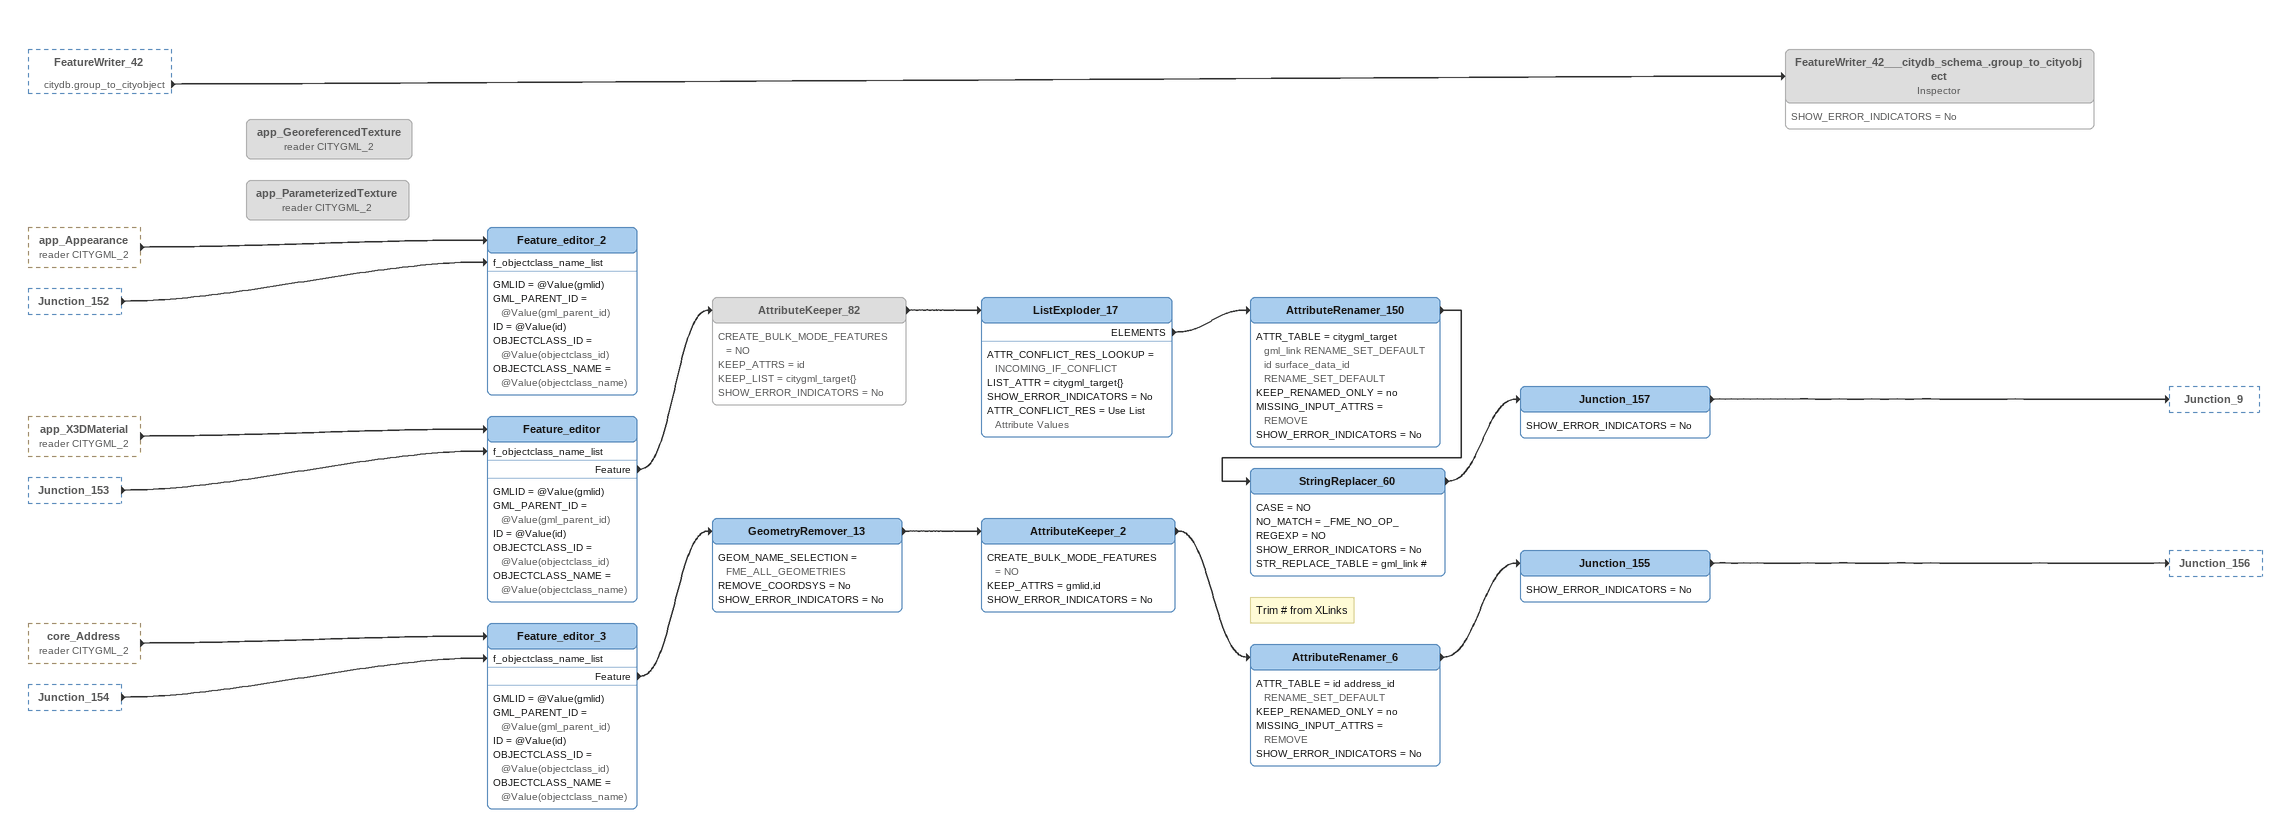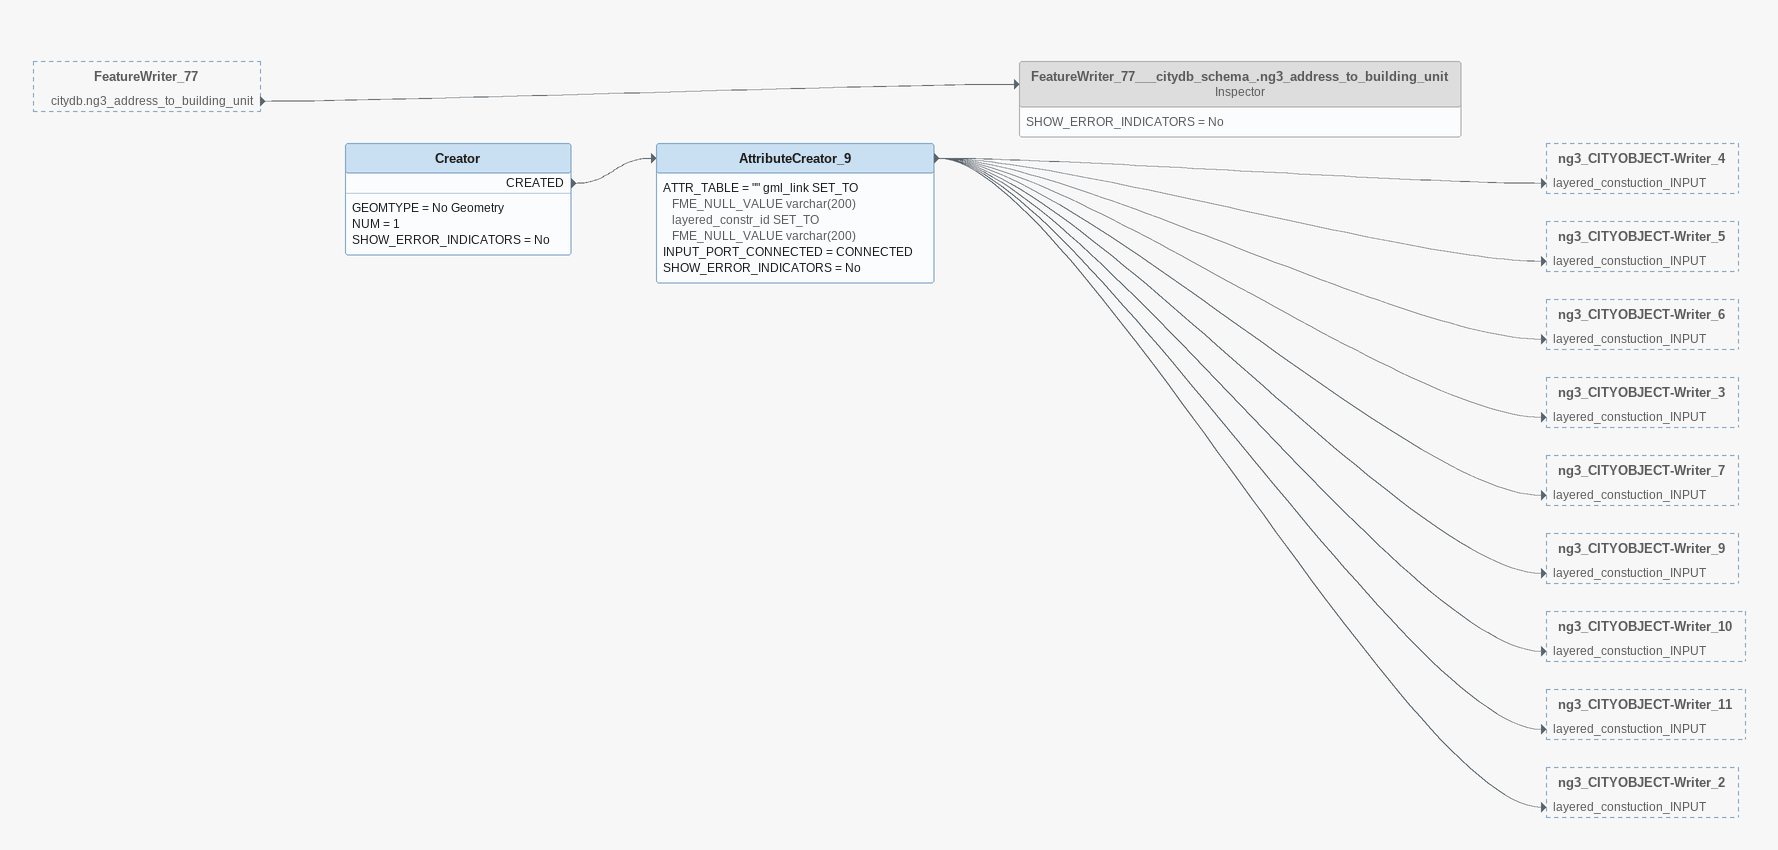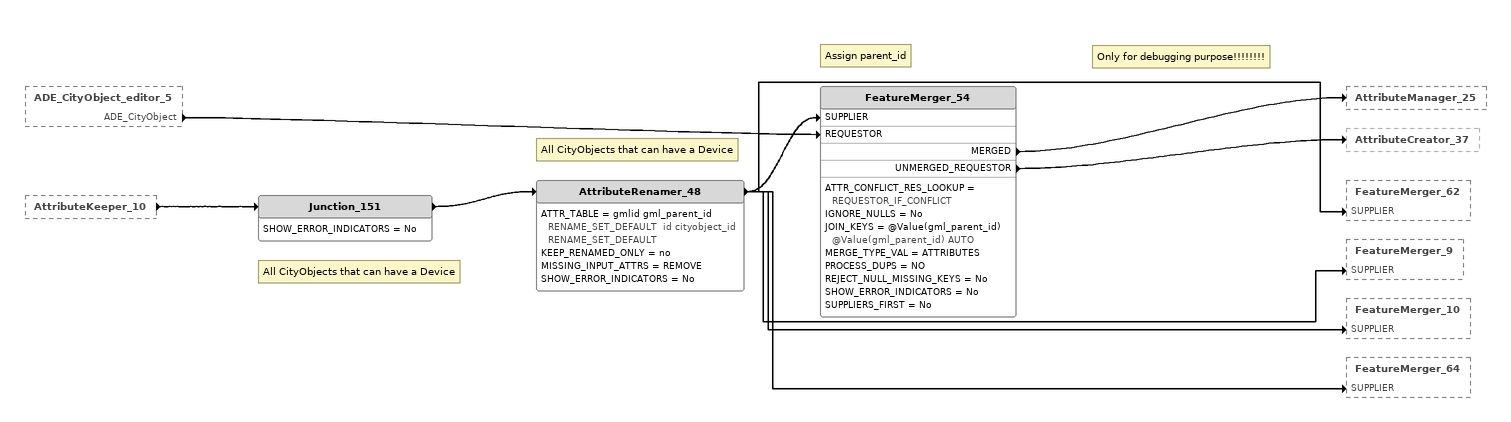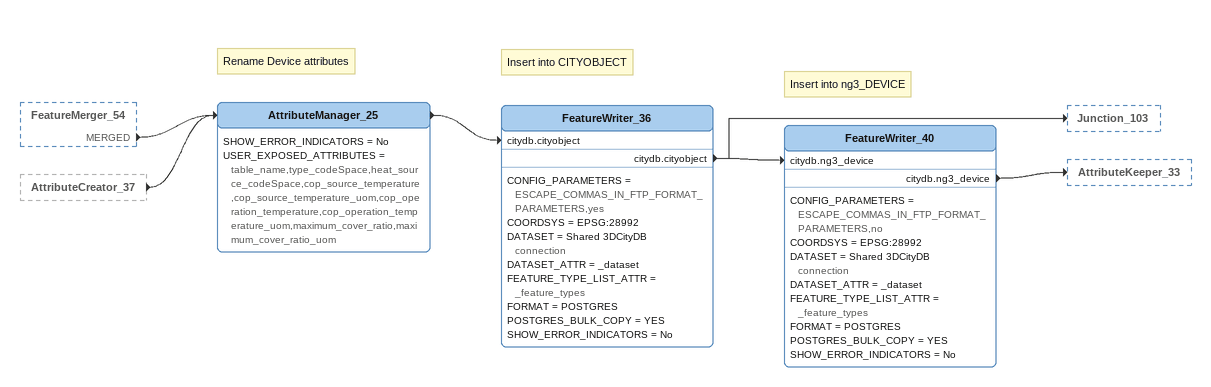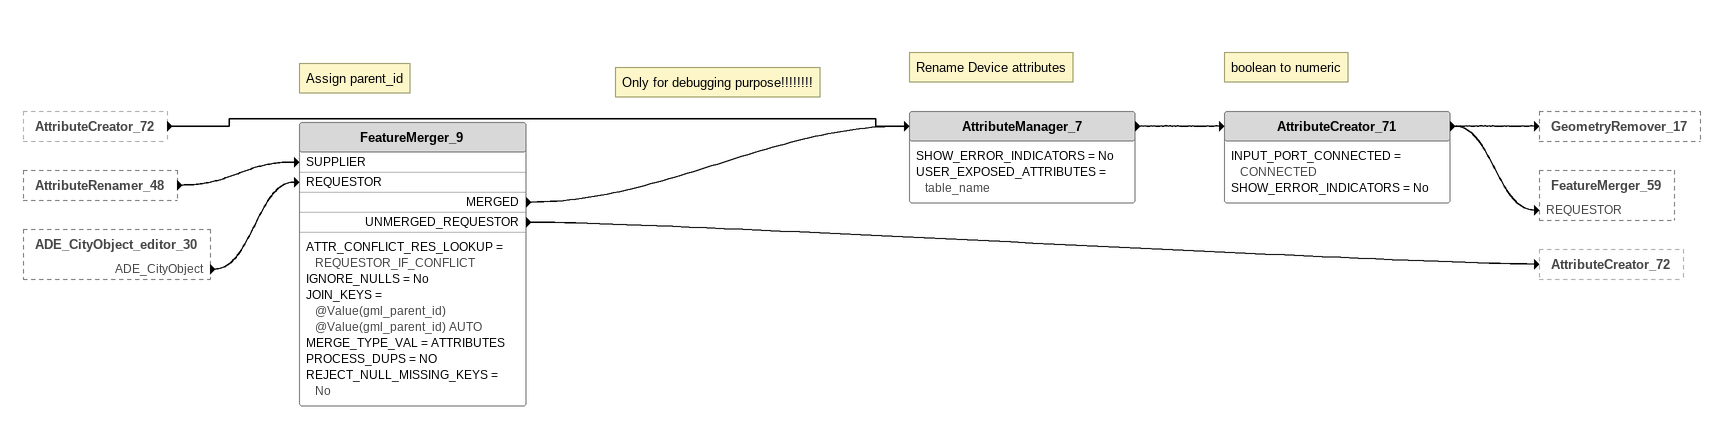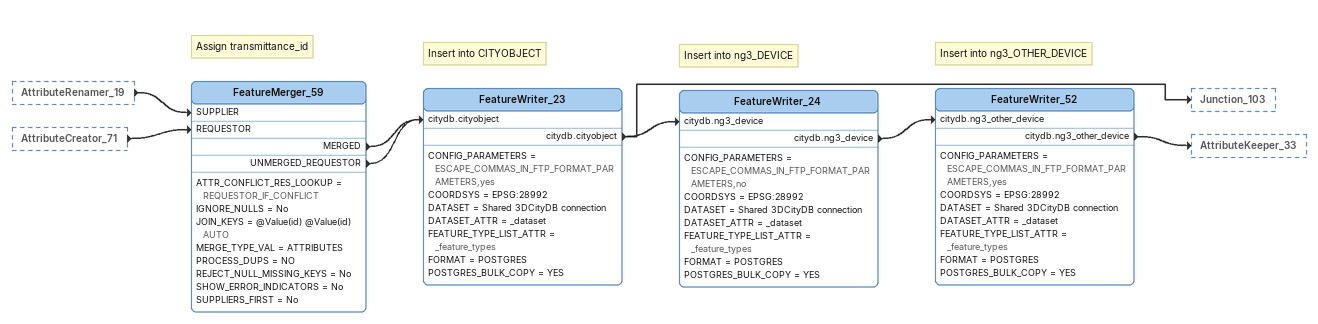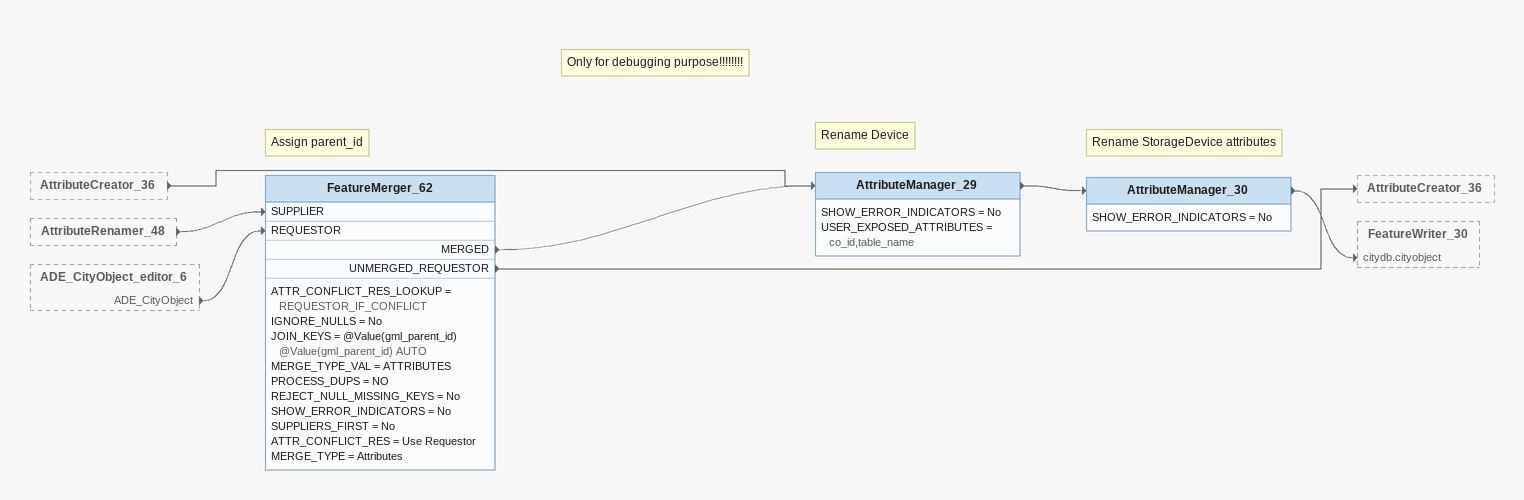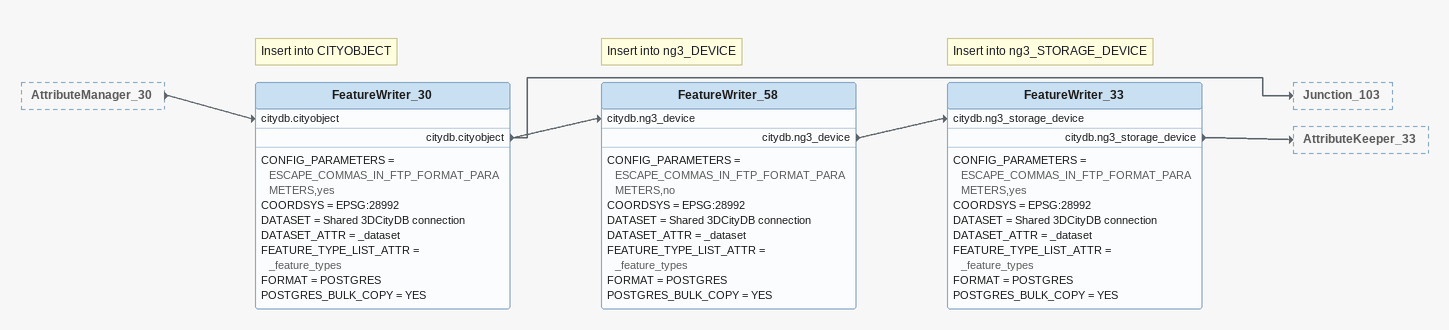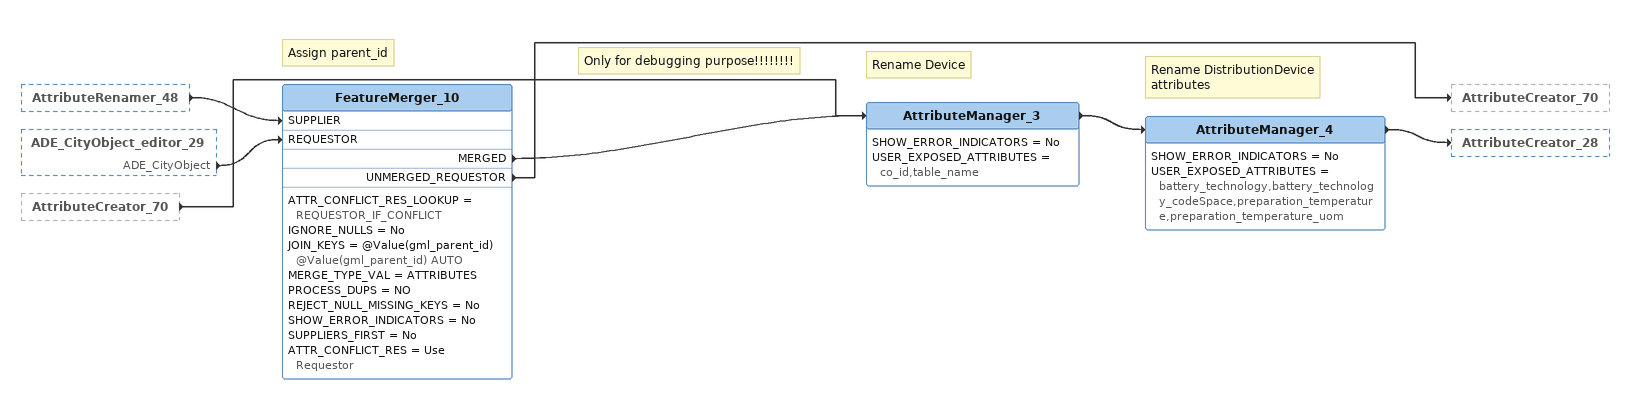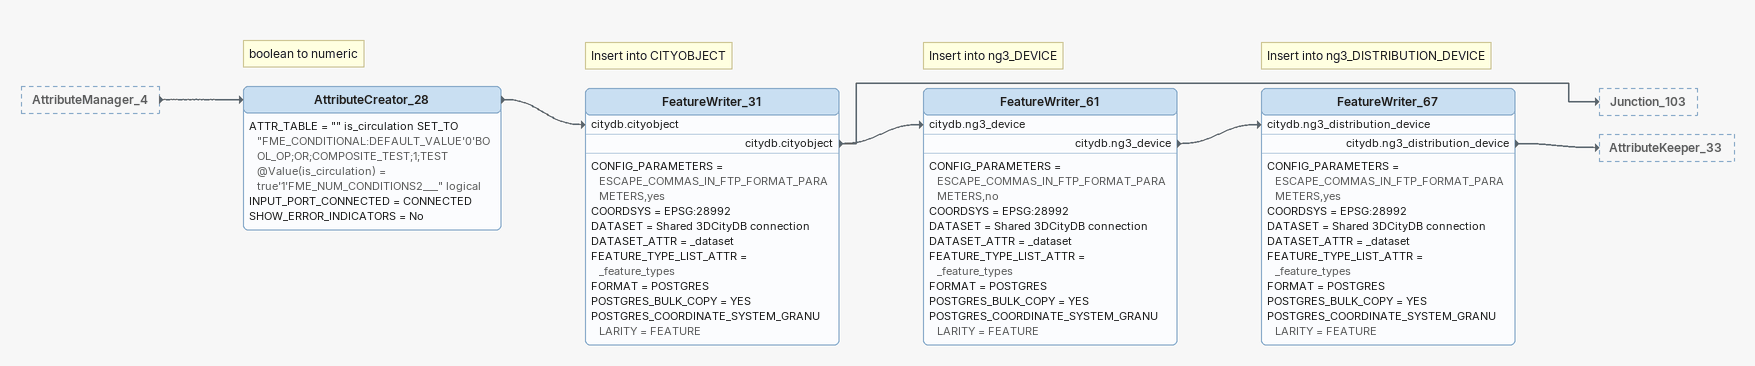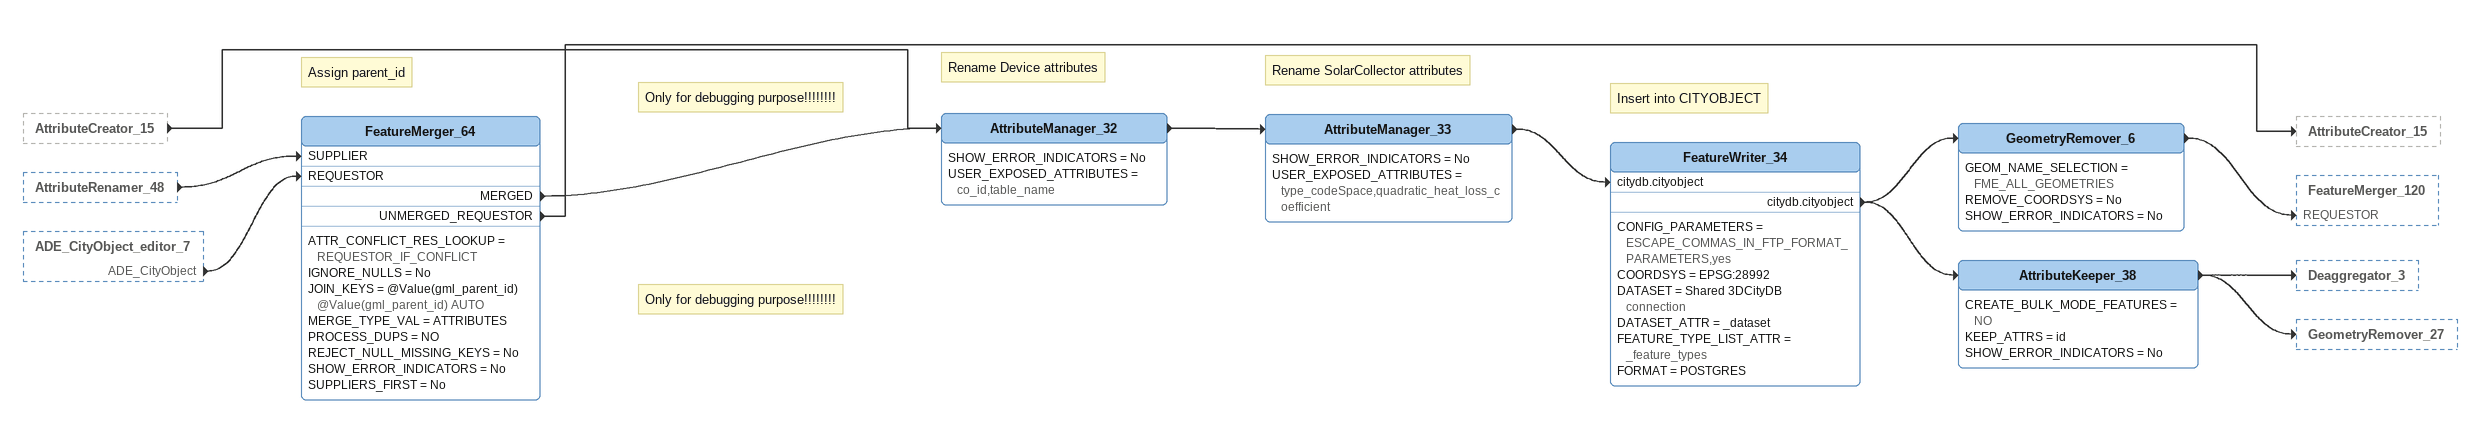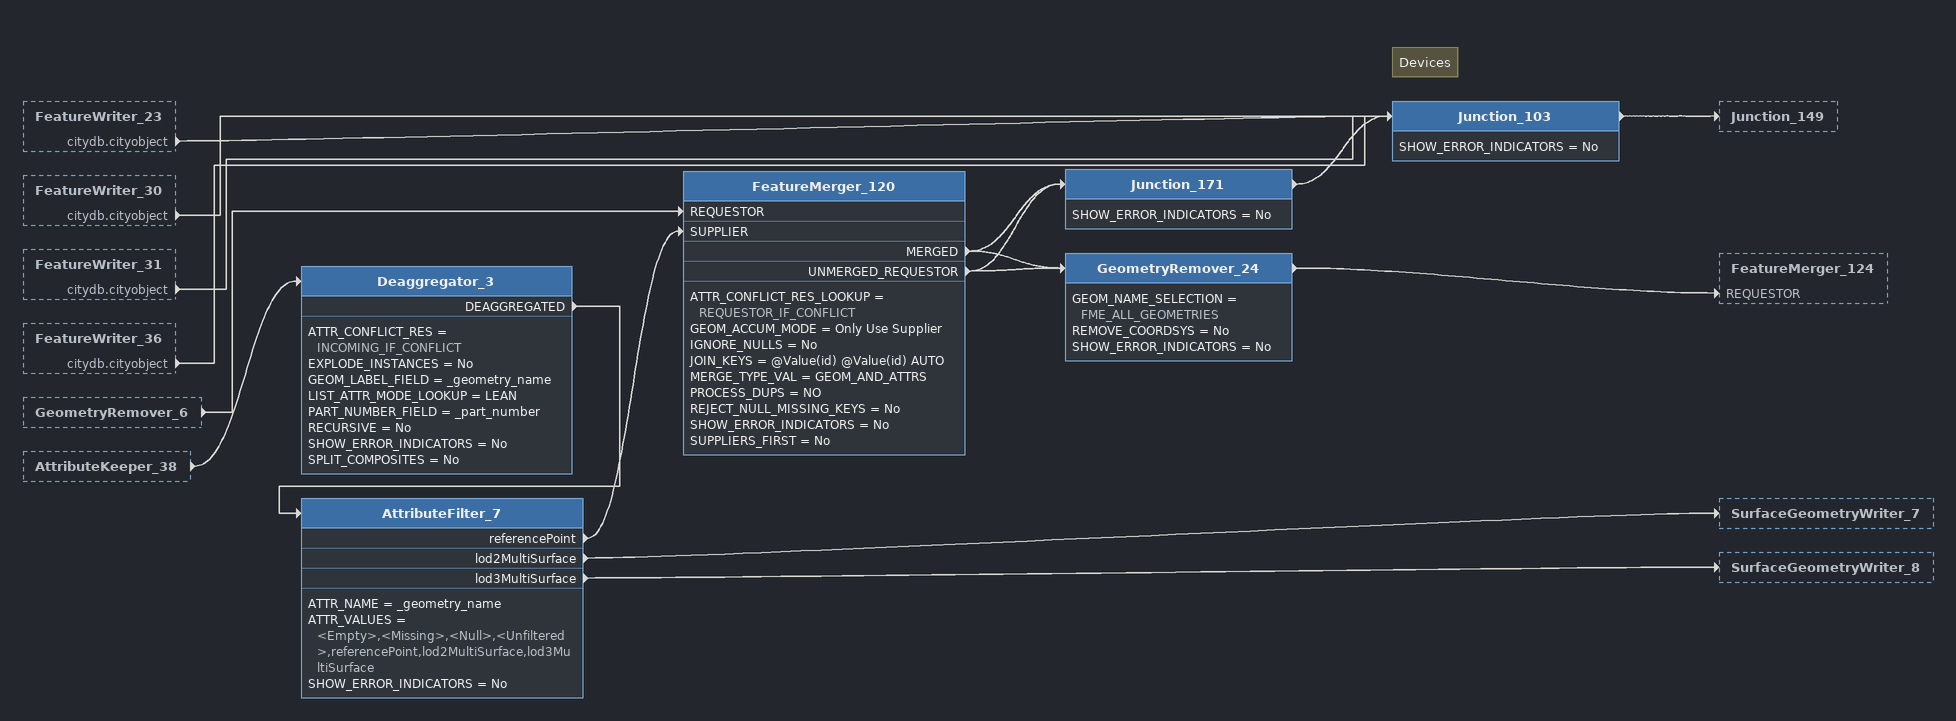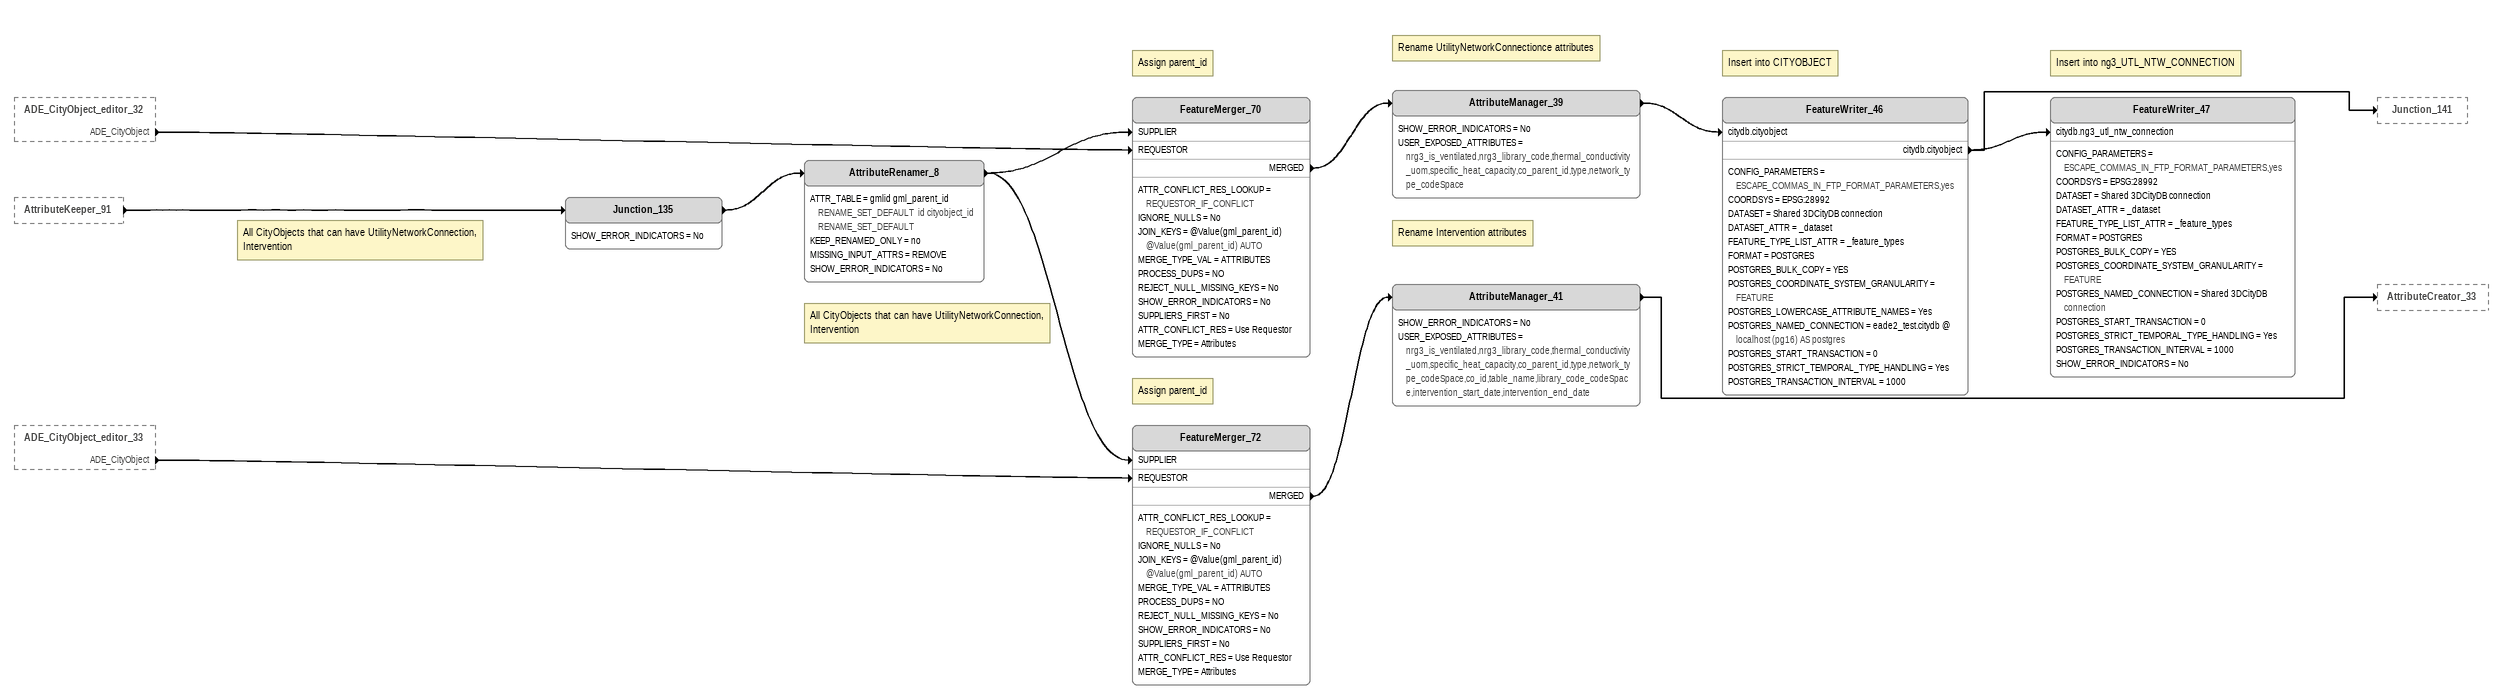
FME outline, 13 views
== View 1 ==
FeatureWriter_42 [outside]
    citydb.group_to_cityobject -> FeatureWriter_42___citydb_schema_.group_to_cityobject
app_Appearance (reader CITYGML_2) [outside]
    -> Feature_editor_2
Junction_152 [outside]
    -> Feature_editor_2 [f_objectclass_name_list]
app_X3DMaterial (reader CITYGML_2) [outside]
    -> Feature_editor
Junction_153 [outside]
    -> Feature_editor [f_objectclass_name_list]
core_Address (reader CITYGML_2) [outside]
    -> Feature_editor_3
Junction_154 [outside]
    -> Feature_editor_3 [f_objectclass_name_list]
FeatureWriter_42___citydb_schema_.group_to_cityobject: Inspector [off]
    SHOW_ERROR_INDICATORS = No
app_GeoreferencedTexture (reader CITYGML_2) [off]
app_ParameterizedTexture (reader CITYGML_2) [off]
Feature_editor_2
    GMLID = @Value(gmlid)
    GML_PARENT_ID = @Value(gml_parent_id)
    ID = @Value(id)
    OBJECTCLASS_ID = @Value(objectclass_id)
    OBJECTCLASS_NAME = @Value(objectclass_name)
Feature_editor
    GMLID = @Value(gmlid)
    GML_PARENT_ID = @Value(gml_parent_id)
    ID = @Value(id)
    OBJECTCLASS_ID = @Value(objectclass_id)
    OBJECTCLASS_NAME = @Value(objectclass_name)
    Feature -> AttributeKeeper_82
AttributeKeeper_82 [off]
    CREATE_BULK_MODE_FEATURES = NO
    KEEP_ATTRS = id
    KEEP_LIST = citygml_target{}
    SHOW_ERROR_INDICATORS = No
    -> ListExploder_17
ListExploder_17
    ATTR_CONFLICT_RES_LOOKUP = INCOMING_IF_CONFLICT
    LIST_ATTR = citygml_target{}
    SHOW_ERROR_INDICATORS = No
    ATTR_CONFLICT_RES = Use List Attribute Values
    ELEMENTS -> AttributeRenamer_150
AttributeRenamer_150
    ATTR_TABLE = citygml_target gml_link RENAME_SET_DEFAULT  id surface_data_id RENAME_SET_DEFAULT
    KEEP_RENAMED_ONLY = no
    MISSING_INPUT_ATTRS = REMOVE
    SHOW_ERROR_INDICATORS = No
    -> StringReplacer_60
Note: Trim # from XLinks
StringReplacer_60
    CASE = NO
    NO_MATCH = _FME_NO_OP_
    REGEXP = NO
    SHOW_ERROR_INDICATORS = No
    STR_REPLACE_TABLE = gml_link #
    -> Junction_157
Junction_157
    SHOW_ERROR_INDICATORS = No
    -> Junction_9
Feature_editor_3
    GMLID = @Value(gmlid)
    GML_PARENT_ID = @Value(gml_parent_id)
    ID = @Value(id)
    OBJECTCLASS_ID = @Value(objectclass_id)
    OBJECTCLASS_NAME = @Value(objectclass_name)
    Feature -> GeometryRemover_13
GeometryRemover_13
    GEOM_NAME_SELECTION = FME_ALL_GEOMETRIES
    REMOVE_COORDSYS = No
    SHOW_ERROR_INDICATORS = No
    -> AttributeKeeper_2
AttributeKeeper_2
    CREATE_BULK_MODE_FEATURES = NO
    KEEP_ATTRS = gmlid,id
    SHOW_ERROR_INDICATORS = No
    -> AttributeRenamer_6
AttributeRenamer_6
    ATTR_TABLE = id address_id RENAME_SET_DEFAULT
    KEEP_RENAMED_ONLY = no
    MISSING_INPUT_ATTRS = REMOVE
    SHOW_ERROR_INDICATORS = No
    -> Junction_155
Junction_155
    SHOW_ERROR_INDICATORS = No
    -> Junction_156

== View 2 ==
FeatureWriter_77 [outside]
    citydb.ng3_address_to_building_unit -> FeatureWriter_77___citydb_schema_.ng3_address_to_building_unit
FeatureWriter_77___citydb_schema_.ng3_address_to_building_unit: Inspector [off]
    SHOW_ERROR_INDICATORS = No
Creator
    GEOMTYPE = No Geometry
    NUM = 1
    SHOW_ERROR_INDICATORS = No
    CREATED -> AttributeCreator_9
AttributeCreator_9
    ATTR_TABLE = "" gml_link SET_TO FME_NULL_VALUE varchar(200)  layered_constr_id SET_TO FME_NULL_VALUE varchar(200)
    INPUT_PORT_CONNECTED = CONNECTED
    SHOW_ERROR_INDICATORS = No
    -> ng3_CITYOBJECT-Writer_4 [layered_constuction_INPUT]
    -> ng3_CITYOBJECT-Writer_5 [layered_constuction_INPUT]
    -> ng3_CITYOBJECT-Writer_6 [layered_constuction_INPUT]
    -> ng3_CITYOBJECT-Writer_3 [layered_constuction_INPUT]
    -> ng3_CITYOBJECT-Writer_7 [layered_constuction_INPUT]
    -> ng3_CITYOBJECT-Writer_9 [layered_constuction_INPUT]
    -> ng3_CITYOBJECT-Writer_10 [layered_constuction_INPUT]
    -> ng3_CITYOBJECT-Writer_11 [layered_constuction_INPUT]
    -> ng3_CITYOBJECT-Writer_2 [layered_constuction_INPUT]

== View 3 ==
ADE_CityObject_editor_5 [outside]
    ADE_CityObject -> FeatureMerger_54 [REQUESTOR]
AttributeKeeper_10 [outside]
    -> Junction_151
Note: All CityObjects that can have a Device
Junction_151
    SHOW_ERROR_INDICATORS = No
    -> AttributeRenamer_48
Note: All CityObjects that can have a Device
AttributeRenamer_48
    ATTR_TABLE = gmlid gml_parent_id RENAME_SET_DEFAULT  id cityobject_id RENAME_SET_DEFAULT
    KEEP_RENAMED_ONLY = no
    MISSING_INPUT_ATTRS = REMOVE
    SHOW_ERROR_INDICATORS = No
    -> FeatureMerger_54 [SUPPLIER]
    -> FeatureMerger_62 [SUPPLIER]
    -> FeatureMerger_9 [SUPPLIER]
    -> FeatureMerger_10 [SUPPLIER]
    -> FeatureMerger_64 [SUPPLIER]
Note: Assign parent_id
Note: Only for debugging purpose!!!!!!!!
FeatureMerger_54
    ATTR_CONFLICT_RES_LOOKUP = REQUESTOR_IF_CONFLICT
    IGNORE_NULLS = No
    JOIN_KEYS = @Value(gml_parent_id) @Value(gml_parent_id) AUTO
    MERGE_TYPE_VAL = ATTRIBUTES
    PROCESS_DUPS = NO
    REJECT_NULL_MISSING_KEYS = No
    SHOW_ERROR_INDICATORS = No
    SUPPLIERS_FIRST = No
    MERGED -> AttributeManager_25
    UNMERGED_REQUESTOR -> AttributeCreator_37

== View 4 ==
FeatureMerger_54 [outside]
    MERGED -> AttributeManager_25
AttributeCreator_37 [outside]
    -> AttributeManager_25
Note: Rename Device attributes
AttributeManager_25
    SHOW_ERROR_INDICATORS = No
    USER_EXPOSED_ATTRIBUTES = table_name,type_codeSpace,heat_source_codeSpace,cop_source_temperature,cop_source_temperature_uom,cop_operation_temperature,cop_operation_temperature_uom,maximum_cover_ratio,maximum_cover_ratio_uom
    -> FeatureWriter_36 [citydb.cityobject]
Note: Insert into CITYOBJECT
FeatureWriter_36
    CONFIG_PARAMETERS = ESCAPE_COMMAS_IN_FTP_FORMAT_PARAMETERS,yes
    COORDSYS = EPSG:28992
    DATASET = Shared 3DCityDB connection
    DATASET_ATTR = _dataset
    FEATURE_TYPE_LIST_ATTR = _feature_types
    FORMAT = POSTGRES
    POSTGRES_BULK_COPY = YES
    SHOW_ERROR_INDICATORS = No
    citydb.cityobject -> Junction_103
    citydb.cityobject -> FeatureWriter_40 [citydb.ng3_device]
Note: Insert into ng3_DEVICE
FeatureWriter_40
    CONFIG_PARAMETERS = ESCAPE_COMMAS_IN_FTP_FORMAT_PARAMETERS,no
    COORDSYS = EPSG:28992
    DATASET = Shared 3DCityDB connection
    DATASET_ATTR = _dataset
    FEATURE_TYPE_LIST_ATTR = _feature_types
    FORMAT = POSTGRES
    POSTGRES_BULK_COPY = YES
    SHOW_ERROR_INDICATORS = No
    citydb.ng3_device -> AttributeKeeper_33

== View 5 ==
AttributeCreator_72 [outside]
    -> AttributeManager_7
AttributeRenamer_48 [outside]
    -> FeatureMerger_9 [SUPPLIER]
ADE_CityObject_editor_30 [outside]
    ADE_CityObject -> FeatureMerger_9 [REQUESTOR]
Note: Assign parent_id
Note: Only for debugging purpose!!!!!!!!
FeatureMerger_9
    ATTR_CONFLICT_RES_LOOKUP = REQUESTOR_IF_CONFLICT
    IGNORE_NULLS = No
    JOIN_KEYS = @Value(gml_parent_id) @Value(gml_parent_id) AUTO
    MERGE_TYPE_VAL = ATTRIBUTES
    PROCESS_DUPS = NO
    REJECT_NULL_MISSING_KEYS = No
    MERGED -> AttributeManager_7
    UNMERGED_REQUESTOR -> AttributeCreator_72
Note: Rename Device attributes
AttributeManager_7
    SHOW_ERROR_INDICATORS = No
    USER_EXPOSED_ATTRIBUTES = table_name
    -> AttributeCreator_71
Note: boolean to numeric
AttributeCreator_71
    INPUT_PORT_CONNECTED = CONNECTED
    SHOW_ERROR_INDICATORS = No
    -> GeometryRemover_17
    -> FeatureMerger_59 [REQUESTOR]

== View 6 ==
AttributeRenamer_19 [outside]
    -> FeatureMerger_59 [SUPPLIER]
AttributeCreator_71 [outside]
    -> FeatureMerger_59 [REQUESTOR]
Note: Assign transmittance_id
FeatureMerger_59
    ATTR_CONFLICT_RES_LOOKUP = REQUESTOR_IF_CONFLICT
    IGNORE_NULLS = No
    JOIN_KEYS = @Value(id) @Value(id) AUTO
    MERGE_TYPE_VAL = ATTRIBUTES
    PROCESS_DUPS = NO
    REJECT_NULL_MISSING_KEYS = No
    SHOW_ERROR_INDICATORS = No
    SUPPLIERS_FIRST = No
    MERGED -> FeatureWriter_23 [citydb.cityobject]
    UNMERGED_REQUESTOR -> FeatureWriter_23 [citydb.cityobject]
Note: Insert into CITYOBJECT
FeatureWriter_23
    CONFIG_PARAMETERS = ESCAPE_COMMAS_IN_FTP_FORMAT_PARAMETERS,yes
    COORDSYS = EPSG:28992
    DATASET = Shared 3DCityDB connection
    DATASET_ATTR = _dataset
    FEATURE_TYPE_LIST_ATTR = _feature_types
    FORMAT = POSTGRES
    POSTGRES_BULK_COPY = YES
    citydb.cityobject -> Junction_103
    citydb.cityobject -> FeatureWriter_24 [citydb.ng3_device]
Note: Insert into ng3_DEVICE
FeatureWriter_24
    CONFIG_PARAMETERS = ESCAPE_COMMAS_IN_FTP_FORMAT_PARAMETERS,no
    COORDSYS = EPSG:28992
    DATASET = Shared 3DCityDB connection
    DATASET_ATTR = _dataset
    FEATURE_TYPE_LIST_ATTR = _feature_types
    FORMAT = POSTGRES
    POSTGRES_BULK_COPY = YES
    citydb.ng3_device -> FeatureWriter_52 [citydb.ng3_other_device]
Note: Insert into ng3_OTHER_DEVICE
FeatureWriter_52
    CONFIG_PARAMETERS = ESCAPE_COMMAS_IN_FTP_FORMAT_PARAMETERS,yes
    COORDSYS = EPSG:28992
    DATASET = Shared 3DCityDB connection
    DATASET_ATTR = _dataset
    FEATURE_TYPE_LIST_ATTR = _feature_types
    FORMAT = POSTGRES
    POSTGRES_BULK_COPY = YES
    citydb.ng3_other_device -> AttributeKeeper_33

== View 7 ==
AttributeCreator_36 [outside]
    -> AttributeManager_29
AttributeRenamer_48 [outside]
    -> FeatureMerger_62 [SUPPLIER]
ADE_CityObject_editor_6 [outside]
    ADE_CityObject -> FeatureMerger_62 [REQUESTOR]
Note: Assign parent_id
Note: Only for debugging purpose!!!!!!!!
FeatureMerger_62
    ATTR_CONFLICT_RES_LOOKUP = REQUESTOR_IF_CONFLICT
    IGNORE_NULLS = No
    JOIN_KEYS = @Value(gml_parent_id) @Value(gml_parent_id) AUTO
    MERGE_TYPE_VAL = ATTRIBUTES
    PROCESS_DUPS = NO
    REJECT_NULL_MISSING_KEYS = No
    SHOW_ERROR_INDICATORS = No
    SUPPLIERS_FIRST = No
    ATTR_CONFLICT_RES = Use Requestor
    MERGE_TYPE = Attributes
    MERGED -> AttributeManager_29
    UNMERGED_REQUESTOR -> AttributeCreator_36
Note: Rename Device
AttributeManager_29
    SHOW_ERROR_INDICATORS = No
    USER_EXPOSED_ATTRIBUTES = co_id,table_name
    -> AttributeManager_30
Note: Rename StorageDevice attributes
AttributeManager_30
    SHOW_ERROR_INDICATORS = No
    -> FeatureWriter_30 [citydb.cityobject]

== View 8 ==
AttributeManager_30 [outside]
    -> FeatureWriter_30 [citydb.cityobject]
Note: Insert into CITYOBJECT
FeatureWriter_30
    CONFIG_PARAMETERS = ESCAPE_COMMAS_IN_FTP_FORMAT_PARAMETERS,yes
    COORDSYS = EPSG:28992
    DATASET = Shared 3DCityDB connection
    DATASET_ATTR = _dataset
    FEATURE_TYPE_LIST_ATTR = _feature_types
    FORMAT = POSTGRES
    POSTGRES_BULK_COPY = YES
    citydb.cityobject -> Junction_103
    citydb.cityobject -> FeatureWriter_58 [citydb.ng3_device]
Note: Insert into ng3_DEVICE
FeatureWriter_58
    CONFIG_PARAMETERS = ESCAPE_COMMAS_IN_FTP_FORMAT_PARAMETERS,no
    COORDSYS = EPSG:28992
    DATASET = Shared 3DCityDB connection
    DATASET_ATTR = _dataset
    FEATURE_TYPE_LIST_ATTR = _feature_types
    FORMAT = POSTGRES
    POSTGRES_BULK_COPY = YES
    citydb.ng3_device -> FeatureWriter_33 [citydb.ng3_storage_device]
Note: Insert into ng3_STORAGE_DEVICE
FeatureWriter_33
    CONFIG_PARAMETERS = ESCAPE_COMMAS_IN_FTP_FORMAT_PARAMETERS,yes
    COORDSYS = EPSG:28992
    DATASET = Shared 3DCityDB connection
    DATASET_ATTR = _dataset
    FEATURE_TYPE_LIST_ATTR = _feature_types
    FORMAT = POSTGRES
    POSTGRES_BULK_COPY = YES
    citydb.ng3_storage_device -> AttributeKeeper_33

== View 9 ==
AttributeRenamer_48 [outside]
    -> FeatureMerger_10 [SUPPLIER]
ADE_CityObject_editor_29 [outside]
    ADE_CityObject -> FeatureMerger_10 [REQUESTOR]
AttributeCreator_70 [outside]
    -> AttributeManager_3
Note: Assign parent_id
Note: Only for debugging purpose!!!!!!!!
FeatureMerger_10
    ATTR_CONFLICT_RES_LOOKUP = REQUESTOR_IF_CONFLICT
    IGNORE_NULLS = No
    JOIN_KEYS = @Value(gml_parent_id) @Value(gml_parent_id) AUTO
    MERGE_TYPE_VAL = ATTRIBUTES
    PROCESS_DUPS = NO
    REJECT_NULL_MISSING_KEYS = No
    SHOW_ERROR_INDICATORS = No
    SUPPLIERS_FIRST = No
    ATTR_CONFLICT_RES = Use Requestor
    MERGED -> AttributeManager_3
    UNMERGED_REQUESTOR -> AttributeCreator_70
Note: Rename Device
AttributeManager_3
    SHOW_ERROR_INDICATORS = No
    USER_EXPOSED_ATTRIBUTES = co_id,table_name
    -> AttributeManager_4
Note: Rename DistributionDevice attributes
AttributeManager_4
    SHOW_ERROR_INDICATORS = No
    USER_EXPOSED_ATTRIBUTES = battery_technology,battery_technology_codeSpace,preparation_temperature,preparation_temperature_uom
    -> AttributeCreator_28

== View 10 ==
AttributeManager_4 [outside]
    -> AttributeCreator_28
Note: boolean to numeric
AttributeCreator_28
    ATTR_TABLE = "" is_circulation SET_TO "FME_CONDITIONAL:DEFAULT_VALUE'0'BOOL_OP;OR;COMPOSITE_TEST;1;TEST @Value(is_circulation) = true'1'FME_NUM_CONDITIONS2___" logical
    INPUT_PORT_CONNECTED = CONNECTED
    SHOW_ERROR_INDICATORS = No
    -> FeatureWriter_31 [citydb.cityobject]
Note: Insert into CITYOBJECT
FeatureWriter_31
    CONFIG_PARAMETERS = ESCAPE_COMMAS_IN_FTP_FORMAT_PARAMETERS,yes
    COORDSYS = EPSG:28992
    DATASET = Shared 3DCityDB connection
    DATASET_ATTR = _dataset
    FEATURE_TYPE_LIST_ATTR = _feature_types
    FORMAT = POSTGRES
    POSTGRES_BULK_COPY = YES
    POSTGRES_COORDINATE_SYSTEM_GRANULARITY = FEATURE
    citydb.cityobject -> FeatureWriter_61 [citydb.ng3_device]
    citydb.cityobject -> Junction_103
Note: Insert into ng3_DEVICE
FeatureWriter_61
    CONFIG_PARAMETERS = ESCAPE_COMMAS_IN_FTP_FORMAT_PARAMETERS,no
    COORDSYS = EPSG:28992
    DATASET = Shared 3DCityDB connection
    DATASET_ATTR = _dataset
    FEATURE_TYPE_LIST_ATTR = _feature_types
    FORMAT = POSTGRES
    POSTGRES_BULK_COPY = YES
    POSTGRES_COORDINATE_SYSTEM_GRANULARITY = FEATURE
    citydb.ng3_device -> FeatureWriter_67 [citydb.ng3_distribution_device]
Note: Insert into ng3_DISTRIBUTION_DEVICE
FeatureWriter_67
    CONFIG_PARAMETERS = ESCAPE_COMMAS_IN_FTP_FORMAT_PARAMETERS,yes
    COORDSYS = EPSG:28992
    DATASET = Shared 3DCityDB connection
    DATASET_ATTR = _dataset
    FEATURE_TYPE_LIST_ATTR = _feature_types
    FORMAT = POSTGRES
    POSTGRES_BULK_COPY = YES
    POSTGRES_COORDINATE_SYSTEM_GRANULARITY = FEATURE
    citydb.ng3_distribution_device -> AttributeKeeper_33

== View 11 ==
AttributeCreator_15 [outside]
    -> AttributeManager_32
AttributeRenamer_48 [outside]
    -> FeatureMerger_64 [SUPPLIER]
ADE_CityObject_editor_7 [outside]
    ADE_CityObject -> FeatureMerger_64 [REQUESTOR]
Note: Assign parent_id
Note: Only for debugging purpose!!!!!!!!
Note: Only for debugging purpose!!!!!!!!
FeatureMerger_64
    ATTR_CONFLICT_RES_LOOKUP = REQUESTOR_IF_CONFLICT
    IGNORE_NULLS = No
    JOIN_KEYS = @Value(gml_parent_id) @Value(gml_parent_id) AUTO
    MERGE_TYPE_VAL = ATTRIBUTES
    PROCESS_DUPS = NO
    REJECT_NULL_MISSING_KEYS = No
    SHOW_ERROR_INDICATORS = No
    SUPPLIERS_FIRST = No
    MERGED -> AttributeManager_32
    UNMERGED_REQUESTOR -> AttributeCreator_15
Note: Rename Device attributes
AttributeManager_32
    SHOW_ERROR_INDICATORS = No
    USER_EXPOSED_ATTRIBUTES = co_id,table_name
    -> AttributeManager_33
Note: Rename SolarCollector attributes
AttributeManager_33
    SHOW_ERROR_INDICATORS = No
    USER_EXPOSED_ATTRIBUTES = type_codeSpace,quadratic_heat_loss_coefficient
    -> FeatureWriter_34 [citydb.cityobject]
Note: Insert into CITYOBJECT
FeatureWriter_34
    CONFIG_PARAMETERS = ESCAPE_COMMAS_IN_FTP_FORMAT_PARAMETERS,yes
    COORDSYS = EPSG:28992
    DATASET = Shared 3DCityDB connection
    DATASET_ATTR = _dataset
    FEATURE_TYPE_LIST_ATTR = _feature_types
    FORMAT = POSTGRES
    citydb.cityobject -> GeometryRemover_6
    citydb.cityobject -> AttributeKeeper_38
GeometryRemover_6
    GEOM_NAME_SELECTION = FME_ALL_GEOMETRIES
    REMOVE_COORDSYS = No
    SHOW_ERROR_INDICATORS = No
    -> FeatureMerger_120 [REQUESTOR]
AttributeKeeper_38
    CREATE_BULK_MODE_FEATURES = NO
    KEEP_ATTRS = id
    SHOW_ERROR_INDICATORS = No
    -> Deaggregator_3
    -> GeometryRemover_27

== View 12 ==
FeatureWriter_23 [outside]
    citydb.cityobject -> Junction_103
FeatureWriter_30 [outside]
    citydb.cityobject -> Junction_103
FeatureWriter_31 [outside]
    citydb.cityobject -> Junction_103
FeatureWriter_36 [outside]
    citydb.cityobject -> Junction_103
GeometryRemover_6 [outside]
    -> FeatureMerger_120 [REQUESTOR]
AttributeKeeper_38 [outside]
    -> Deaggregator_3
Deaggregator_3
    ATTR_CONFLICT_RES = INCOMING_IF_CONFLICT
    EXPLODE_INSTANCES = No
    GEOM_LABEL_FIELD = _geometry_name
    LIST_ATTR_MODE_LOOKUP = LEAN
    PART_NUMBER_FIELD = _part_number
    RECURSIVE = No
    SHOW_ERROR_INDICATORS = No
    SPLIT_COMPOSITES = No
    DEAGGREGATED -> AttributeFilter_7
AttributeFilter_7
    ATTR_NAME = _geometry_name
    ATTR_VALUES = <Empty>,<Missing>,<Null>,<Unfiltered>,referencePoint,lod2MultiSurface,lod3MultiSurface
    SHOW_ERROR_INDICATORS = No
    referencePoint -> FeatureMerger_120 [SUPPLIER]
    lod2MultiSurface -> SurfaceGeometryWriter_7
    lod3MultiSurface -> SurfaceGeometryWriter_8
FeatureMerger_120
    ATTR_CONFLICT_RES_LOOKUP = REQUESTOR_IF_CONFLICT
    GEOM_ACCUM_MODE = Only Use Supplier
    IGNORE_NULLS = No
    JOIN_KEYS = @Value(id) @Value(id) AUTO
    MERGE_TYPE_VAL = GEOM_AND_ATTRS
    PROCESS_DUPS = NO
    REJECT_NULL_MISSING_KEYS = No
    SHOW_ERROR_INDICATORS = No
    SUPPLIERS_FIRST = No
    MERGED -> GeometryRemover_24
    MERGED -> Junction_171
    UNMERGED_REQUESTOR -> GeometryRemover_24
    UNMERGED_REQUESTOR -> Junction_171
Junction_171
    SHOW_ERROR_INDICATORS = No
    -> Junction_103
Note: Devices
Junction_103
    SHOW_ERROR_INDICATORS = No
    -> Junction_149
GeometryRemover_24
    GEOM_NAME_SELECTION = FME_ALL_GEOMETRIES
    REMOVE_COORDSYS = No
    SHOW_ERROR_INDICATORS = No
    -> FeatureMerger_124 [REQUESTOR]

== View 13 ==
ADE_CityObject_editor_32 [outside]
    ADE_CityObject -> FeatureMerger_70 [REQUESTOR]
AttributeKeeper_91 [outside]
    -> Junction_135
ADE_CityObject_editor_33 [outside]
    ADE_CityObject -> FeatureMerger_72 [REQUESTOR]
Note: All CityObjects that can have UtilityNetworkConnection, Intervention
Junction_135
    SHOW_ERROR_INDICATORS = No
    -> AttributeRenamer_8
Note: All CityObjects that can have UtilityNetworkConnection, Intervention
AttributeRenamer_8
    ATTR_TABLE = gmlid gml_parent_id RENAME_SET_DEFAULT  id cityobject_id RENAME_SET_DEFAULT
    KEEP_RENAMED_ONLY = no
    MISSING_INPUT_ATTRS = REMOVE
    SHOW_ERROR_INDICATORS = No
    -> FeatureMerger_70 [SUPPLIER]
    -> FeatureMerger_72 [SUPPLIER]
Note: Assign parent_id
FeatureMerger_70
    ATTR_CONFLICT_RES_LOOKUP = REQUESTOR_IF_CONFLICT
    IGNORE_NULLS = No
    JOIN_KEYS = @Value(gml_parent_id) @Value(gml_parent_id) AUTO
    MERGE_TYPE_VAL = ATTRIBUTES
    PROCESS_DUPS = NO
    REJECT_NULL_MISSING_KEYS = No
    SHOW_ERROR_INDICATORS = No
    SUPPLIERS_FIRST = No
    ATTR_CONFLICT_RES = Use Requestor
    MERGE_TYPE = Attributes
    MERGED -> AttributeManager_39
Note: Rename UtilityNetworkConnectionce attributes
AttributeManager_39
    SHOW_ERROR_INDICATORS = No
    USER_EXPOSED_ATTRIBUTES = nrg3_is_ventilated,nrg3_library_code,thermal_conductivity_uom,specific_heat_capacity,co_parent_id,type,network_type_codeSpace
    -> FeatureWriter_46 [citydb.cityobject]
Note: Insert into CITYOBJECT
FeatureWriter_46
    CONFIG_PARAMETERS = ESCAPE_COMMAS_IN_FTP_FORMAT_PARAMETERS,yes
    COORDSYS = EPSG:28992
    DATASET = Shared 3DCityDB connection
    DATASET_ATTR = _dataset
    FEATURE_TYPE_LIST_ATTR = _feature_types
    FORMAT = POSTGRES
    POSTGRES_BULK_COPY = YES
    POSTGRES_COORDINATE_SYSTEM_GRANULARITY = FEATURE
    POSTGRES_LOWERCASE_ATTRIBUTE_NAMES = Yes
    POSTGRES_NAMED_CONNECTION = eade2_test.citydb @ localhost (pg16) AS postgres
    POSTGRES_START_TRANSACTION = 0
    POSTGRES_STRICT_TEMPORAL_TYPE_HANDLING = Yes
    POSTGRES_TRANSACTION_INTERVAL = 1000
    citydb.cityobject -> FeatureWriter_47 [citydb.ng3_utl_ntw_connection]
    citydb.cityobject -> Junction_141
Note: Insert into ng3_UTL_NTW_CONNECTION
FeatureWriter_47
    CONFIG_PARAMETERS = ESCAPE_COMMAS_IN_FTP_FORMAT_PARAMETERS,yes
    COORDSYS = EPSG:28992
    DATASET = Shared 3DCityDB connection
    DATASET_ATTR = _dataset
    FEATURE_TYPE_LIST_ATTR = _feature_types
    FORMAT = POSTGRES
    POSTGRES_BULK_COPY = YES
    POSTGRES_COORDINATE_SYSTEM_GRANULARITY = FEATURE
    POSTGRES_NAMED_CONNECTION = Shared 3DCityDB connection
    POSTGRES_START_TRANSACTION = 0
    POSTGRES_STRICT_TEMPORAL_TYPE_HANDLING = Yes
    POSTGRES_TRANSACTION_INTERVAL = 1000
    SHOW_ERROR_INDICATORS = No
Note: Assign parent_id
FeatureMerger_72
    ATTR_CONFLICT_RES_LOOKUP = REQUESTOR_IF_CONFLICT
    IGNORE_NULLS = No
    JOIN_KEYS = @Value(gml_parent_id) @Value(gml_parent_id) AUTO
    MERGE_TYPE_VAL = ATTRIBUTES
    PROCESS_DUPS = NO
    REJECT_NULL_MISSING_KEYS = No
    SHOW_ERROR_INDICATORS = No
    SUPPLIERS_FIRST = No
    ATTR_CONFLICT_RES = Use Requestor
    MERGE_TYPE = Attributes
    MERGED -> AttributeManager_41
Note: Rename Intervention attributes
AttributeManager_41
    SHOW_ERROR_INDICATORS = No
    USER_EXPOSED_ATTRIBUTES = nrg3_is_ventilated,nrg3_library_code,thermal_conductivity_uom,specific_heat_capacity,co_parent_id,type,network_type_codeSpace,co_id,table_name,library_code_codeSpace,intervention_start_date,intervention_end_date
    -> AttributeCreator_33
